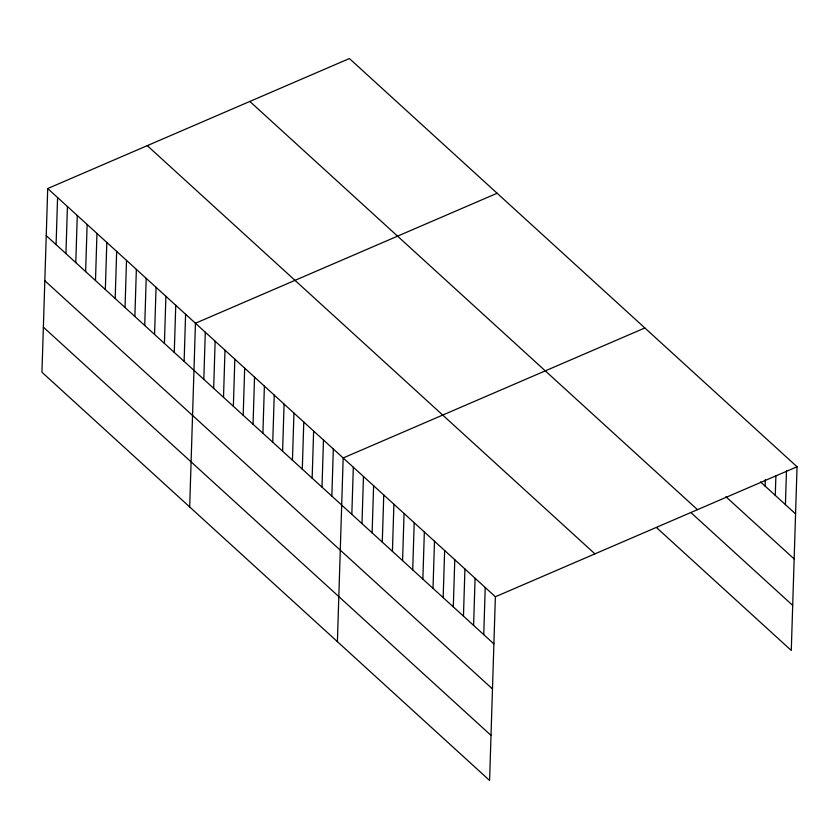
<?xml version="1.0" encoding="UTF-8"?>
<svg xmlns="http://www.w3.org/2000/svg" width="839" height="839" viewBox="0 0 839 839"><rect width="100%" height="100%" fill="white"/><g stroke="black" fill="none" stroke-linecap="round" stroke-linejoin="round"><path stroke-width="1.26" d="M47.718 188.534L41.95 372.233L489.598 780.459L495.377 596.76L47.718 188.534L349.402 58.541L797.05 466.767L791.282 650.466L656.601 527.647M56.087 244.631L57.576 197.522M65.935 253.619L67.424 206.499M75.783 262.597L77.272 215.476M85.63 271.574L87.12 224.464M95.489 280.562L96.967 233.441M105.336 289.539L106.815 242.419M115.184 298.516L116.663 251.406M125.032 307.504L126.511 260.384M134.88 316.481L136.358 269.361M144.728 325.469L146.206 278.349M154.575 334.446L156.054 287.326M164.423 343.424L165.902 296.303M174.271 352.411L175.75 305.291M184.119 361.389L185.597 314.268M189.677 506.945L195.445 323.256L497.128 193.253M203.814 379.354L205.293 332.234M213.662 388.331L215.141 341.211M223.51 397.308L224.988 350.199M233.357 406.296L234.836 359.176M243.205 415.274L244.684 368.153M253.053 424.251L254.542 377.141M262.901 433.239L264.39 386.118M272.748 442.216L274.238 395.096M282.596 451.193L284.085 404.083M292.454 460.181L293.933 413.061M302.302 469.158L303.781 422.038M312.15 478.136L313.629 431.026M321.998 487.123L323.476 440.003M331.845 496.101L333.324 448.98M337.404 641.657L343.172 457.968L644.845 327.965M351.835 514.338L353.313 467.218M361.987 523.588L363.465 476.468M372.128 532.838L373.607 485.718M382.28 542.088L383.759 494.979M392.421 551.349L393.9 504.229M402.573 560.599L404.052 513.478M412.715 569.849L414.193 522.739M422.866 579.109L424.345 531.989M433.008 588.359L434.497 541.239M443.16 597.609L444.639 550.499M453.301 606.859L454.79 559.749M463.453 616.12L464.932 568.999M473.595 625.37L475.084 578.249M483.746 634.62L485.225 587.51M765.126 486.127L765.336 479.583M775.278 495.377L775.897 475.744M785.419 504.627L786.489 470.595M495.377 596.76L797.05 466.767M760.522 481.922L795.571 513.888M725.892 496.709L794.155 558.952M249.844 101.446L697.492 509.661M691.231 512.86L792.698 605.391M147.276 145.64L594.924 553.866M46.239 235.654L493.888 643.88M44.824 280.729L492.472 688.945M43.366 327.168L491.014 735.384"/></g></svg>
